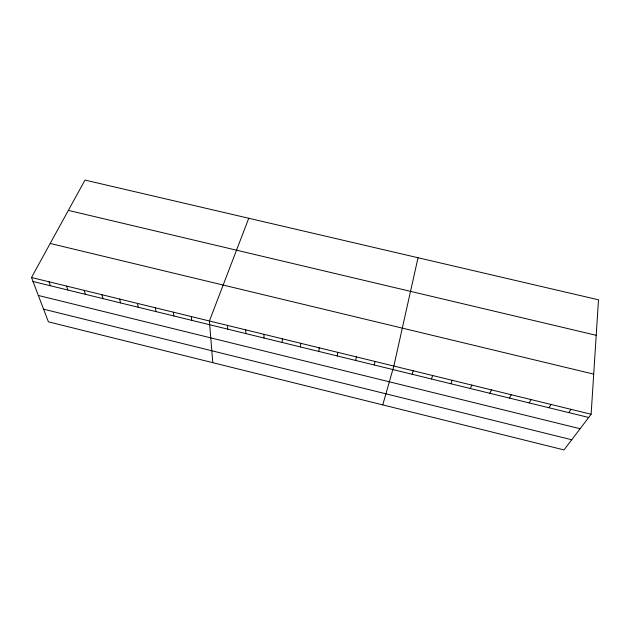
<?xml version="1.0" encoding="UTF-8"?>
<svg xmlns="http://www.w3.org/2000/svg" width="630" height="630" viewBox="0 0 630 630"><rect width="100%" height="100%" fill="white"/><g stroke="black" fill="none" stroke-linecap="round" stroke-linejoin="round"><path stroke-width="0.94" d="M263.954 338.011L264.033 334.325M282.169 342.468L282.374 338.806M591.121 414.249L598.5 299.809L84.995 180.078L31.5 277.515L48.4 321.836L564.008 449.922L591.121 414.249L31.5 277.515M300.447 346.941L300.786 343.311M318.796 351.43L319.26 347.823M337.207 355.934L337.806 352.351M355.682 360.454L356.415 356.903M418.029 257.733L393.844 366.046L382.757 404.901M374.236 364.99L375.094 361.462M412.099 374.259L413.241 370.786M431.424 378.984L432.7 375.543M248.755 218.264L209.396 320.977L212.79 362.675M450.82 383.733L452.238 380.315M470.287 388.497L471.854 385.103M489.833 393.277L491.542 389.915M509.449 398.081L511.3 394.742M529.145 402.901L531.145 399.593M548.911 407.736L551.061 404.46M568.756 412.595L571.056 409.342M68.347 210.389L596.208 335.302M50.195 243.464L593.704 374.133M33.02 281.5L588.672 417.469M38.343 295.462L580.112 428.731M43.565 309.165L571.741 439.756M49.006 281.791L50.408 285.752M66.575 286.083L67.859 290.02M84.2 290.391L85.365 294.305M101.895 294.714L102.942 298.604M119.653 299.053L120.574 302.92M137.474 303.408L138.277 307.251M155.358 307.779L156.035 311.598M173.305 312.157L173.864 315.961M191.323 316.559L191.748 320.339M227.54 325.411L227.721 329.143M245.755 329.86L245.802 333.569"/></g></svg>
